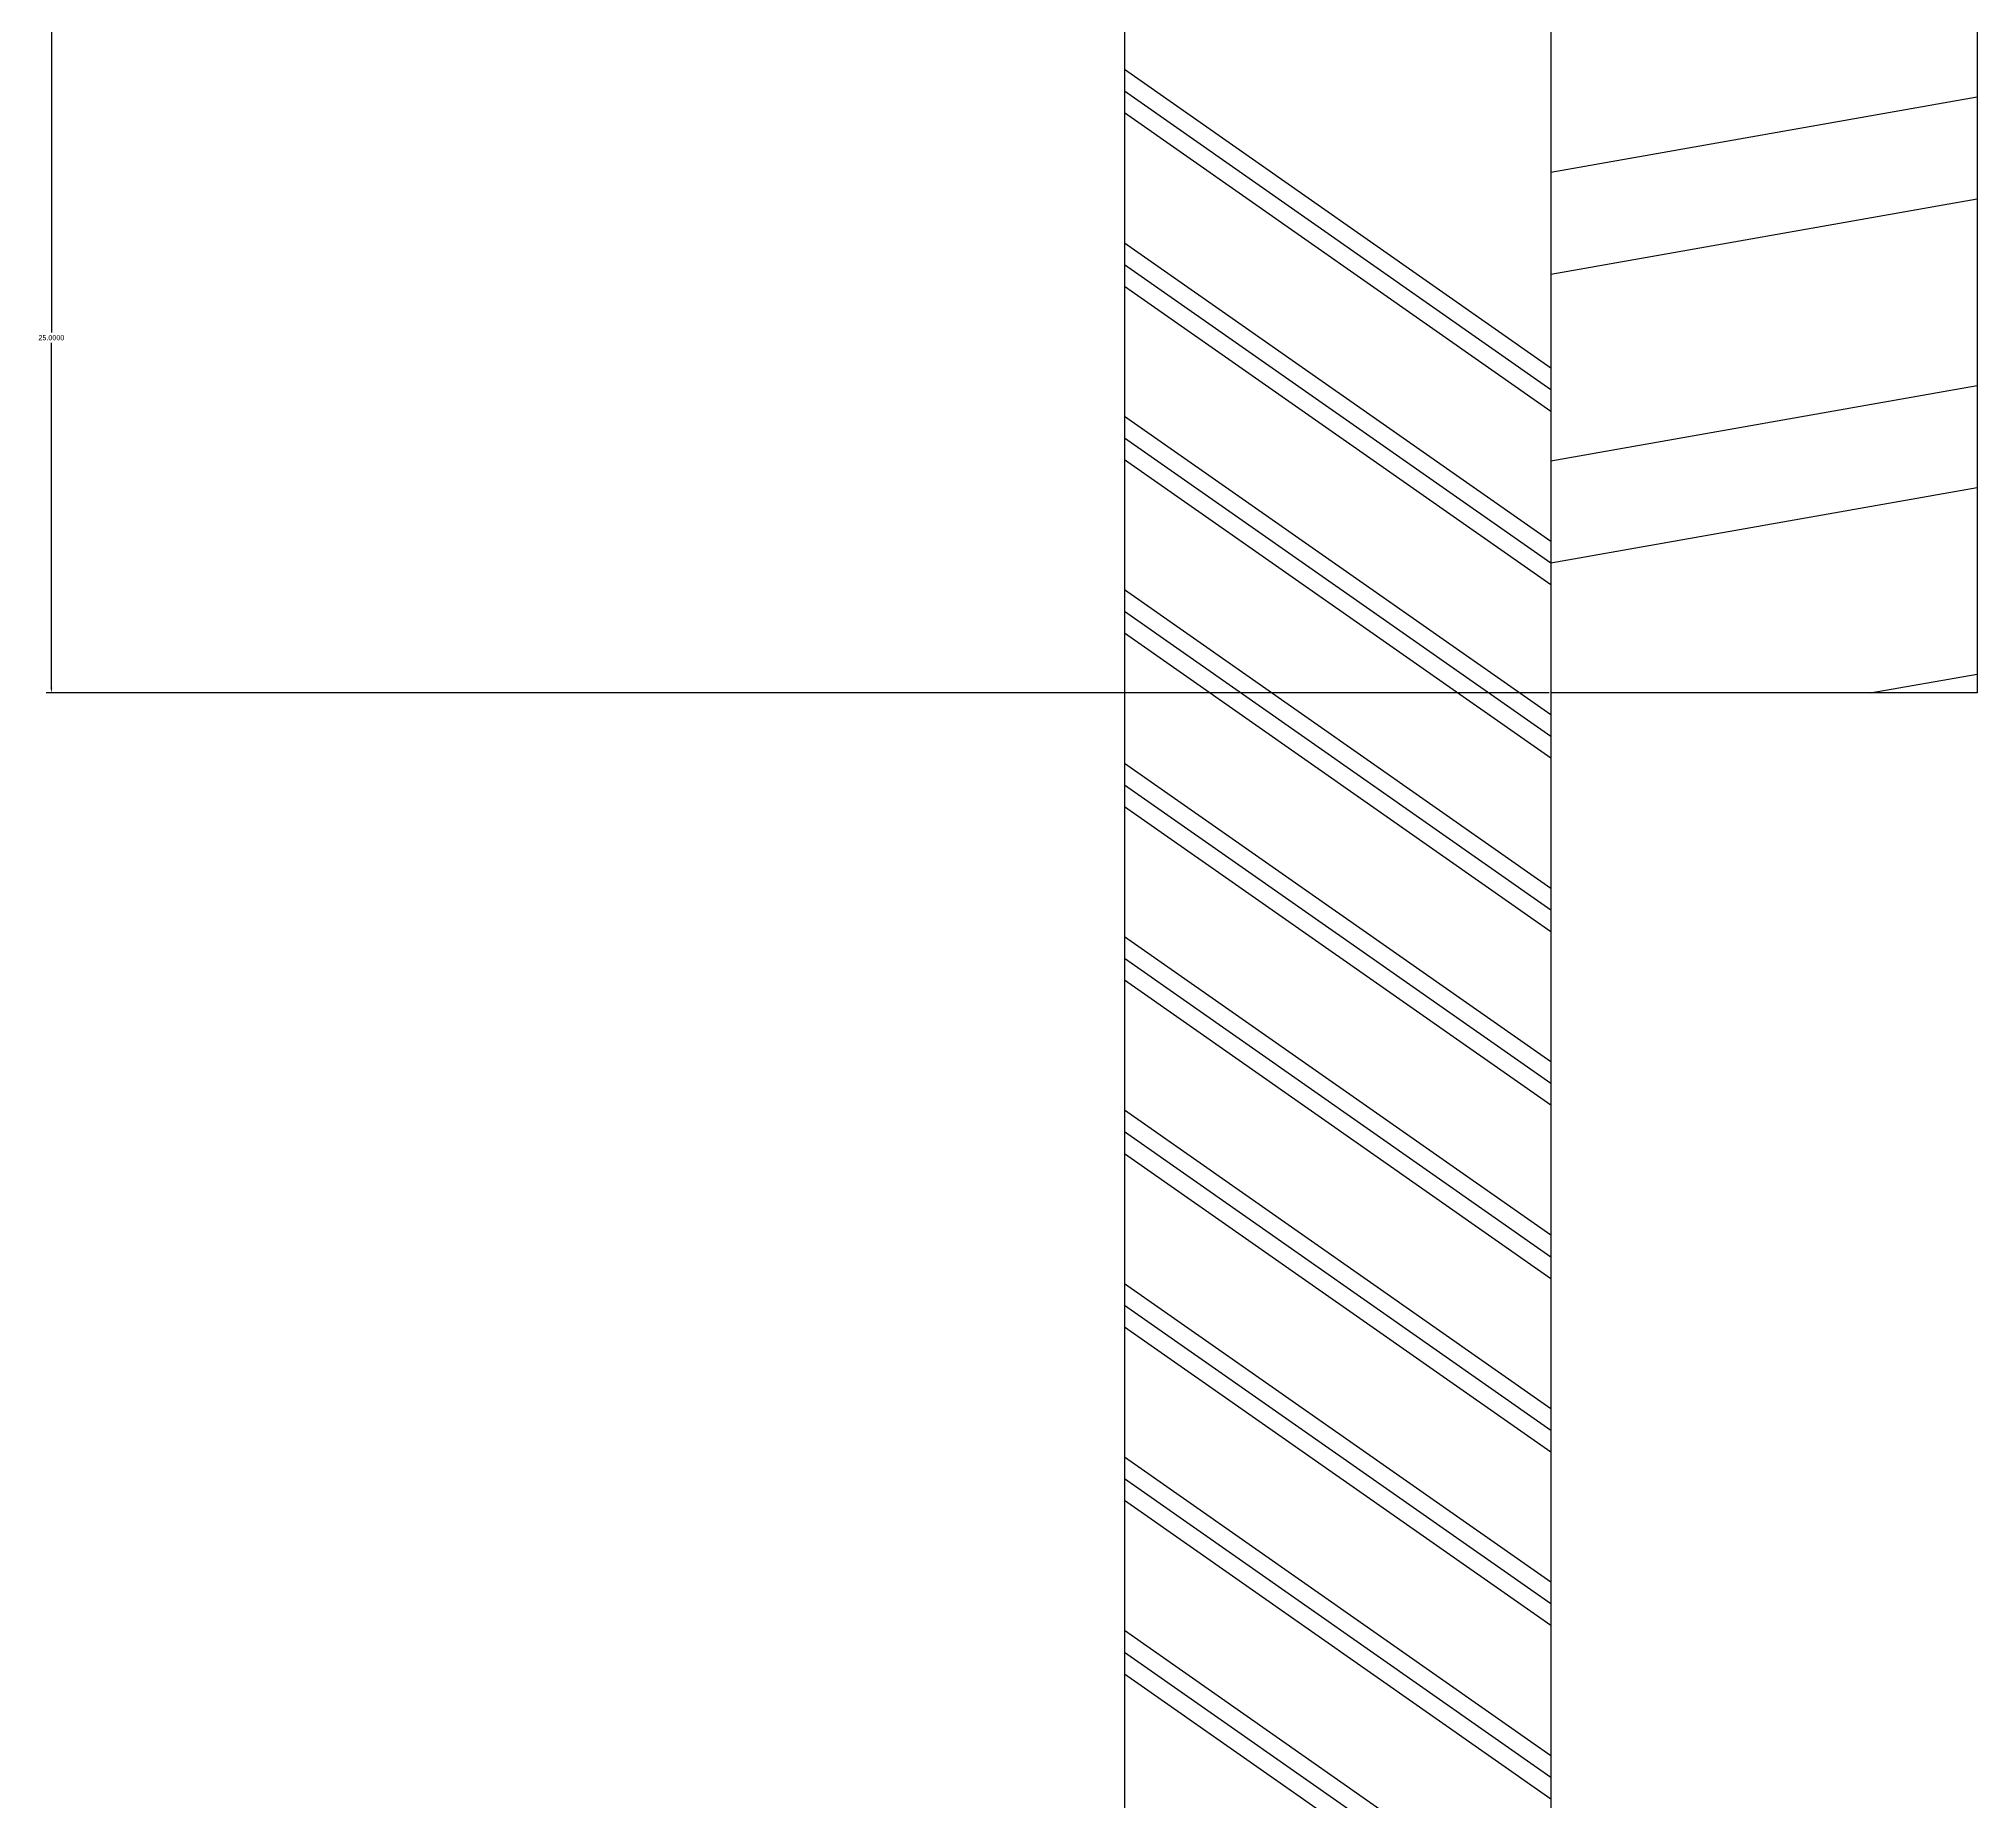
# Model space of a CAD drawing. Header units: millimetres. Extents: x 9612 to 23319, y 1863 to 14354.
# Drawn here: x 14188.6 to 14256.8, y 8956.5 to 9018.5 of the extents above; entities that cross this region are included whole.
import ezdxf

# ---------------------------------------------------------------- set-up
doc = ezdxf.new("R2010")
doc.units = ezdxf.units.MM
doc.header["$MEASUREMENT"] = 0
doc.styles.get("Standard").update_dxf_attribs({"font": 'arial.ttf'})
doc.dimstyles.get("Standard").update_dxf_attribs({"dimtxt": 0.18, "dimasz": 0.18, "dimexe": 0.18, "dimexo": 0.0625, "dimgap": 0.09, "dimtad": 0, "dimtih": 1, "dimtoh": 1, "dimdec": 4, "dimzin": 0, "dimdsep": 46, "dimtxsty": 'Standard', "dimcen": 0.09, "dimadec": 0, "dimazin": 0, "dimtfac": 1, "dimtdec": 4, "dimtofl": 0, "dimtmove": 0, "dimatfit": 3, "dimfxl": 1, "dimtolj": 1, "dimtzin": 0, "dimarcsym": 0})

# ---------------------------------------------------------------- blocks, each defined once
blk = doc.blocks.new('*D28')
at = {"color": 0, "lineweight": -2, "transparency": 16777216}
for p, q in [((14241.749, 9020.479), (14188.884, 9020.479)), ((14189.064, 9020.299), (14189.064, 9008.161)), ((14189.064, 8995.659), (14189.064, 9007.797)), ((14241.749, 8995.479), (14188.884, 8995.479))]:
    blk.add_line(p, q, dxfattribs=at)
at = {"color": 0, "transparency": 16777216}
for points in [[(14189.034, 9020.299), (14189.094, 9020.299), (14189.064, 9020.479)], [(14189.034, 8995.659), (14189.094, 8995.659), (14189.064, 8995.479)]]:
    blk.add_solid(points, dxfattribs=at)
at = {"layer": 'Defpoints', "color": 0, "transparency": 16777216}
for p in [(14189.064, 9020.479), (14241.812, 9020.479), (14241.812, 8995.479)]:
    blk.add_point(p, dxfattribs=at)
at = {"color": 0, "transparency": 16777216, "insert": (14189.064, 9007.979), "char_height": 0.18, "attachment_point": 5}
blk.add_mtext('\\A1;25.0000', dxfattribs=at)

msp = doc.modelspace()

# ---------------------------------------------------------------- linework, layer by layer
at = {"linetype": 'Continuous'}
for p, q in [((14256.81189, 9065.47914), (14256.81189, 8995.47914)), ((14226.81189, 9020.47914), (14226.81189, 8851.09583)), ((14241.81189, 9020.47914), (14241.81189, 8837.99955)), ((14226.81189, 9017.42637), (14241.81189, 9006.92325)), ((14226.81189, 9016.66338), (14241.81189, 9006.16027)), ((14241.81189, 9013.80632), (14256.81189, 9016.45122)), ((14241.81189, 9013.80632), (14256.81189, 9016.45122)), ((14226.81189, 9015.9004), (14241.81189, 9005.39729)), ((14241.81189, 9010.21624), (14256.81189, 9012.86115)), ((14241.81189, 9010.21624), (14256.81189, 9012.86115)), ((14226.81189, 9011.32249), (14241.81189, 9000.81938)), ((14226.81189, 9010.55951), (14241.81189, 9000.0564)), ((14226.81189, 9009.79653), (14241.81189, 8999.29341)), ((14241.81189, 9003.65205), (14256.81189, 9006.29696)), ((14241.81189, 9003.65205), (14256.81189, 9006.29696)), ((14226.81189, 9005.21862), (14241.81189, 8994.71551)), ((14226.81189, 9004.45564), (14241.81189, 8993.95252)), ((14226.81189, 9003.69265), (14241.81189, 8993.18954)), ((14241.81189, 9000.06198), (14256.81189, 9002.70688)), ((14241.81189, 9000.06198), (14256.81189, 9002.70688)), ((14226.81189, 8999.11475), (14241.81189, 8988.61164)), ((14226.81189, 8998.35176), (14241.81189, 8987.84865)), ((14226.81189, 8997.58878), (14241.81189, 8987.08567)), ((14253.0487, 8995.47914), (14256.81189, 8996.14269)), ((14256.81189, 8995.47914), (14241.81189, 8995.47914)), ((14226.81189, 8993.01088), (14241.81189, 8982.50776)), ((14226.81189, 8992.24789), (14241.81189, 8981.74478)), ((14226.81189, 8991.48491), (14241.81189, 8980.98179)), ((14226.81189, 8986.907), (14241.81189, 8976.40389)), ((14226.81189, 8986.14402), (14241.81189, 8975.64091)), ((14226.81189, 8985.38103), (14241.81189, 8974.87792)), ((14226.81189, 8980.80313), (14241.81189, 8970.30002)), ((14226.81189, 8980.04015), (14241.81189, 8969.53703)), ((14226.81189, 8979.27716), (14241.81189, 8968.77405)), ((14226.81189, 8974.69926), (14241.81189, 8964.19614)), ((14226.81189, 8973.93627), (14241.81189, 8963.43316)), ((14226.81189, 8973.17329), (14241.81189, 8962.67018)), ((14226.81189, 8968.59538), (14241.81189, 8958.09227)), ((14226.81189, 8967.8324), (14241.81189, 8957.32929)), ((14226.81189, 8967.06942), (14241.81189, 8956.5663)), ((14226.81189, 8962.49151), (14241.81189, 8951.9884)), ((14226.81189, 8961.72853), (14241.81189, 8951.22541)), ((14226.81189, 8960.96554), (14241.81189, 8950.46243))]:
    msp.add_line(p, q, dxfattribs=at)

# ---------------------------------------------------------------- dimensions: what is measured, and where the dimension line sits
dim = msp.add_linear_dim(base=(14189.06369, 9020.47914), p1=(14241.81189, 8995.47914), p2=(14241.81189, 9020.47914), angle=270, dimstyle='Standard')
dim.commit()
dim.dimension.update_dxf_attribs({"geometry": '*D28', "text_midpoint": (14189.06369, 9007.97914)})

doc.saveas('drawing.dxf')
